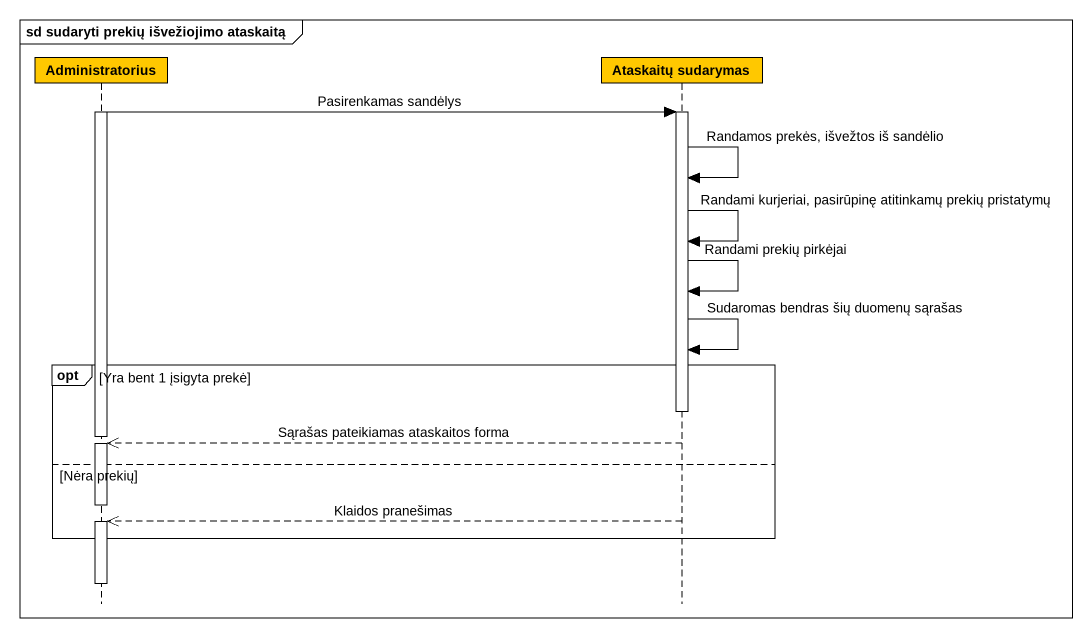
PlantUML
@startuml
mainframe sd sudaryti prekių išvežiojimo ataskaitą
hide footbox
participant Administratorius #FFC800
participant "Ataskaitų sudarymas" as Ataskaitų_sudarymas #FFC800

activate Administratorius
Administratorius -> Ataskaitų_sudarymas : Pasirenkamas sandėlys
activate Ataskaitų_sudarymas
Ataskaitų_sudarymas -> Ataskaitų_sudarymas : Randamos prekės, išvežtos iš sandėlio
Ataskaitų_sudarymas -> Ataskaitų_sudarymas : Randami kurjeriai, pasirūpinę atitinkamų prekių pristatymų
Ataskaitų_sudarymas -> Ataskaitų_sudarymas : Randami prekių pirkėjai
Ataskaitų_sudarymas -> Ataskaitų_sudarymas : Sudaromas bendras šių duomenų sąrašas
opt Yra bent 1 įsigyta prekė
  deactivate Ataskaitų_sudarymas
  deactivate Administratorius
  Ataskaitų_sudarymas -->> Administratorius : Sąrašas pateikiamas ataskaitos forma
  activate Administratorius
else Nėra prekių
  deactivate Administratorius
  Ataskaitų_sudarymas -->> Administratorius : Klaidos pranešimas
  activate Administratorius
end
deactivate Administratorius
@enduml
